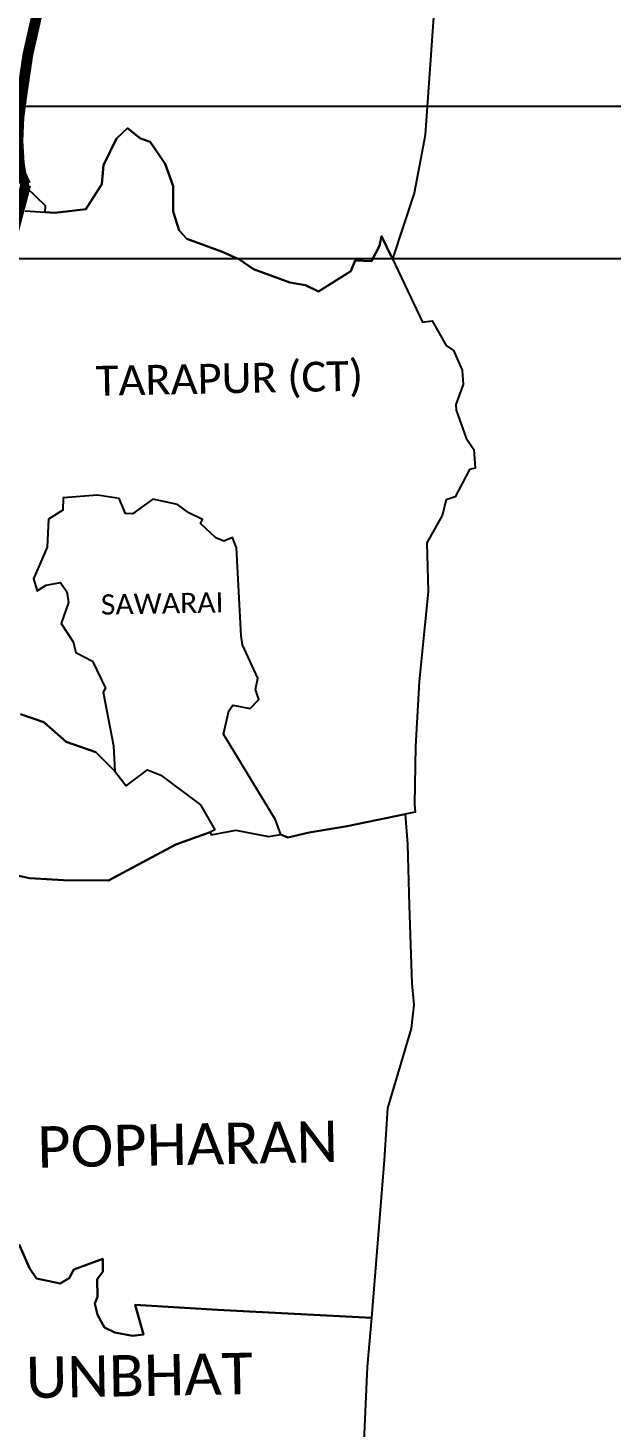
# Model space of a CAD drawing. Header units: metres. Extents: x 0 to 561379, y 0 to 4092696.
# Drawn here: x 257097 to 259800, y 2192617 to 2199097 of the extents above; entities that cross this region are included whole.
import ezdxf

# ---------------------------------------------------------------- set-up
doc = ezdxf.new("R2010")
doc.units = ezdxf.units.M
for name, color, linetype in [('COASTLINE', 5, 'Continuous'), ('NATURALLY PROTECTED', 3, 'Continuous'), ('UNPROTECTED DUE TO CREEK', 150, 'Continuous'), ('VILLAGE BOUNDRY', 32, 'Continuous'), ('VILLAGE NAME', 250, 'Continuous')]:
    doc.layers.add(name, color=color, linetype=linetype)
doc.styles.get("Standard").update_dxf_attribs({"font": 'arial.ttf'})
picture_1 = doc.add_image_def('image1.ecw', size_in_pixel=(303052, 973688))
picture_2 = doc.add_image_def('image2.ecw', size_in_pixel=(420817, 1374870.0))

msp = doc.modelspace()

# ---------------------------------------------------------------- linework, layer by layer
at = {"layer": 'COASTLINE', "const_width": 30, "flags": 128}
for points in [[(257129.2, 2199116.7), (257097, 2198975), (257071.5, 2198803)], [(257064.9, 2198419.8), (257087.4, 2198371.7), (257020.3, 2198118.8)]]:
    msp.add_lwpolyline(points, dxfattribs=at)
at = {"layer": 'NATURALLY PROTECTED', "const_width": 50, "flags": 128}
msp.add_lwpolyline([(257175.1, 2199323.5), (257151.5, 2199216.6), (257129.2, 2199116.7), (257097, 2198975), (257071.5, 2198803), (257055.3, 2198682.3), (257050.8, 2198572.5), (257056.9, 2198470.9), (257064.9, 2198419.8), (257087.4, 2198371.7)], dxfattribs=at)
at = {"layer": 'UNPROTECTED DUE TO CREEK', "const_width": 50, "flags": 128}
msp.add_lwpolyline([(257087.4, 2198371.7), (257026, 2198140.4)], dxfattribs=at)
at = {"layer": 'VILLAGE BOUNDRY'}
for points in [[(257090.5, 2199034.8, 0), (257194.4, 2199480.8, 0)], [(257090.5, 2199034.8, 0), (257194.4, 2199480.8, 0)], [(258977, 2199189.8, 0), (258935.4, 2198601.6, 0), (258930.6, 2198576.1, 0), (258884.7, 2198332.3, 0), (258783.6, 2198028.3, 0), (258733.6, 2198132.5, 0), (258723.2, 2198088.8, 0), (258686.3, 2198017.6, 0), (258610.9, 2198020.3, 0), (258590.4, 2197970.4, 0), (258441.3, 2197877, 0), (258381.7, 2197906.1, 0), (258309.2, 2197917.7, 0), (258141.3, 2197979.8, 0), (258076.5, 2198025.2, 0), (257992.7, 2198062, 0), (257831.7, 2198120.4, 0), (257796.9, 2198159.2, 0), (257769.5, 2198247.1, 0), (257768.7, 2198363.9, 0), (257732.5, 2198468, 0), (257662, 2198569.8, 0), (257617.5, 2198585.2, 0), (257557.8, 2198633.1, 0), (257507.5, 2198584.9, 0), (257447, 2198461.1, 0), (257439.3, 2198374.1, 0), (257365.7, 2198257.8, 0), (257221.8, 2198241.7, 0), (257176.7, 2198244.4, 0), (257178.2, 2198273.2, 0), (257090.4, 2198358, 0)], [(258977, 2199189.8, 0), (258935.4, 2198601.6, 0), (258930.6, 2198576.1, 0), (258884.7, 2198332.3, 0), (258783.6, 2198028.3, 0), (258733.6, 2198132.5, 0), (258723.2, 2198088.8, 0), (258686.3, 2198017.6, 0), (258610.9, 2198020.3, 0), (258590.4, 2197970.4, 0), (258441.3, 2197877, 0), (258381.7, 2197906.1, 0), (258309.2, 2197917.7, 0), (258141.3, 2197979.8, 0), (258076.5, 2198025.2, 0), (257992.7, 2198062, 0), (257831.7, 2198120.4, 0), (257796.9, 2198159.2, 0), (257769.5, 2198247.1, 0), (257768.7, 2198363.9, 0), (257732.5, 2198468, 0), (257662, 2198569.8, 0), (257617.5, 2198585.2, 0), (257557.8, 2198633.1, 0), (257507.5, 2198584.9, 0), (257447, 2198461.1, 0), (257439.3, 2198374.1, 0), (257365.7, 2198257.8, 0), (257221.8, 2198241.7, 0), (257176.7, 2198244.4, 0), (257178.2, 2198273.2, 0), (257090.4, 2198358, 0)], [(257084.5, 2198249.8, 0), (257176.7, 2198244.4, 0), (257221.8, 2198241.7, 0), (257365.7, 2198257.8, 0), (257439.3, 2198374.1, 0), (257447, 2198461.1, 0), (257507.5, 2198584.9, 0), (257557.8, 2198633.1, 0), (257617.5, 2198585.2, 0), (257662, 2198569.8, 0), (257732.5, 2198468, 0), (257768.7, 2198363.9, 0), (257769.5, 2198247.1, 0), (257796.9, 2198159.2, 0), (257831.7, 2198120.4, 0), (257992.7, 2198062, 0), (258076.5, 2198025.2, 0), (258141.3, 2197979.8, 0), (258309.2, 2197917.7, 0), (258381.7, 2197906.1, 0), (258441.3, 2197877, 0), (258590.4, 2197970.4, 0), (258610.9, 2198020.3, 0), (258686.3, 2198017.6, 0), (258723.2, 2198088.8, 0), (258733.6, 2198132.5, 0), (258783.6, 2198028.3, 0), (258922.6, 2197735.2, 0), (258967.5, 2197740.1, 0), (259031.8, 2197627.1, 0), (259065.5, 2197603.5, 0), (259106.7, 2197511.8, 0), (259110.9, 2197446.4, 0), (259077.4, 2197353.3, 0), (259078.9, 2197327.6, 0), (259124.9, 2197197.5, 0), (259160.2, 2197145.5, 0), (259166.7, 2197058.5, 0), (259139.9, 2197052.8, 0), (259074, 2196925.8, 0), (259031.8, 2196911.6, 0), (259013.5, 2196839.5, 0), (258943, 2196712.1, 0), (258949.2, 2196487, 0), (258906.7, 2196070.5, 0), (258890.5, 2195769.9, 0), (258886, 2195502.2, 0), (258888.1, 2195465.2, 0), (258842.7, 2195456.1, 0), (258573.9, 2195399.5, 0), (258398.5, 2195370.8, 0), (258299.5, 2195347.4, 0), (258266.7, 2195360.9, 0), (258242.1, 2195430, 0), (258001.9, 2195826.7, 0), (258026.5, 2195934.2, 0), (258045.1, 2195960.6, 0), (258125.4, 2195945.3, 0), (258166, 2195987, 0), (258149.9, 2196032.5, 0), (258161.4, 2196085.7, 0), (258090.3, 2196240.5, 0), (258084.1, 2196281.4, 0), (258062.6, 2196689.4, 0), (258044.3, 2196736.7, 0), (258002.8, 2196720.3, 0), (257966.5, 2196736.3, 0), (257895.1, 2196802.1, 0), (257905.2, 2196820.1, 0), (257841.1, 2196850.9, 0), (257789.3, 2196889.7, 0), (257675.6, 2196915.1, 0), (257581.5, 2196846.4, 0), (257548, 2196847.7, 0), (257519.3, 2196918.6, 0), (257419.3, 2196933.3, 0), (257259.5, 2196921.3, 0), (257258.7, 2196863.2, 0), (257192.2, 2196821.9, 0), (257185.7, 2196692.7, 0), (257123, 2196545.1, 0), (257139.2, 2196489.6, 0), (257182.1, 2196516.2, 0), (257247.2, 2196529.4, 0), (257277.6, 2196485.4, 0), (257284.2, 2196436.6, 0), (257250.3, 2196339.4, 0), (257305.6, 2196253.9, 0), (257318.9, 2196204.6, 0), (257395.7, 2196164.2, 0), (257456.6, 2196039.8, 0), (257445.8, 2196020.5, 0), (257493.1, 2195772, 0), (257499.7, 2195654.7, 0), (257411.6, 2195742.6, 0), (257274.3, 2195791.2, 0), (257170.6, 2195881.8, 0), (257063.2, 2195919.2, 0)], [(257084.5, 2198249.8, 0), (257176.7, 2198244.4, 0), (257221.8, 2198241.7, 0), (257365.7, 2198257.8, 0), (257439.3, 2198374.1, 0), (257447, 2198461.1, 0), (257507.5, 2198584.9, 0), (257557.8, 2198633.1, 0), (257617.5, 2198585.2, 0), (257662, 2198569.8, 0), (257732.5, 2198468, 0), (257768.7, 2198363.9, 0), (257769.5, 2198247.1, 0), (257796.9, 2198159.2, 0), (257831.7, 2198120.4, 0), (257992.7, 2198062, 0), (258076.5, 2198025.2, 0), (258141.3, 2197979.8, 0), (258309.2, 2197917.7, 0), (258381.7, 2197906.1, 0), (258441.3, 2197877, 0), (258590.4, 2197970.4, 0), (258610.9, 2198020.3, 0), (258686.3, 2198017.6, 0), (258723.2, 2198088.8, 0), (258733.6, 2198132.5, 0), (258783.6, 2198028.3, 0), (258922.6, 2197735.2, 0), (258967.5, 2197740.1, 0), (259031.8, 2197627.1, 0), (259065.5, 2197603.5, 0), (259106.7, 2197511.8, 0), (259110.9, 2197446.4, 0), (259077.4, 2197353.3, 0), (259078.9, 2197327.6, 0), (259124.9, 2197197.5, 0), (259160.2, 2197145.5, 0), (259166.7, 2197058.5, 0), (259139.9, 2197052.8, 0), (259074, 2196925.8, 0), (259031.8, 2196911.6, 0), (259013.5, 2196839.5, 0), (258943, 2196712.1, 0), (258949.2, 2196487, 0), (258906.7, 2196070.5, 0), (258890.5, 2195769.9, 0), (258886, 2195502.2, 0), (258888.1, 2195465.2, 0), (258842.7, 2195456.1, 0), (258573.9, 2195399.5, 0), (258398.5, 2195370.8, 0), (258299.5, 2195347.4, 0), (258266.7, 2195360.9, 0), (258242.1, 2195430, 0), (258001.9, 2195826.7, 0), (258026.5, 2195934.2, 0), (258045.1, 2195960.6, 0), (258125.4, 2195945.3, 0), (258166, 2195987, 0), (258149.9, 2196032.5, 0), (258161.4, 2196085.7, 0), (258090.3, 2196240.5, 0), (258084.1, 2196281.4, 0), (258062.6, 2196689.4, 0), (258044.3, 2196736.7, 0), (258002.8, 2196720.3, 0), (257966.5, 2196736.3, 0), (257895.1, 2196802.1, 0), (257905.2, 2196820.1, 0), (257841.1, 2196850.9, 0), (257789.3, 2196889.7, 0), (257675.6, 2196915.1, 0), (257581.5, 2196846.4, 0), (257548, 2196847.7, 0), (257519.3, 2196918.6, 0), (257419.3, 2196933.3, 0), (257259.5, 2196921.3, 0), (257258.7, 2196863.2, 0), (257192.2, 2196821.9, 0), (257185.7, 2196692.7, 0), (257123, 2196545.1, 0), (257139.2, 2196489.6, 0), (257182.1, 2196516.2, 0), (257247.2, 2196529.4, 0), (257277.6, 2196485.4, 0), (257284.2, 2196436.6, 0), (257250.3, 2196339.4, 0), (257305.6, 2196253.9, 0), (257318.9, 2196204.6, 0), (257395.7, 2196164.2, 0), (257456.6, 2196039.8, 0), (257445.8, 2196020.5, 0), (257493.1, 2195772, 0), (257499.7, 2195654.7, 0), (257411.6, 2195742.6, 0), (257274.3, 2195791.2, 0), (257170.6, 2195881.8, 0), (257063.2, 2195919.2, 0)], [(257063.2, 2195919.2, 0), (257170.6, 2195881.8, 0), (257274.3, 2195791.2, 0), (257411.6, 2195742.6, 0), (257499.7, 2195654.7, 0), (257552.2, 2195586.5, 0), (257650.1, 2195660.8, 0), (257712, 2195636.3, 0), (257895.2, 2195498.8, 0), (257962.3, 2195383.5, 0), (257940.7, 2195372, 0), (257781.6, 2195315.1, 0), (257470, 2195148.3, 0), (257261.8, 2195149.9, 0), (257104, 2195160, 0), (256990.4, 2195183.9, 0)], [(257063.2, 2195919.2, 0), (257170.6, 2195881.8, 0), (257274.3, 2195791.2, 0), (257411.6, 2195742.6, 0), (257499.7, 2195654.7, 0), (257552.2, 2195586.5, 0), (257650.1, 2195660.8, 0), (257712, 2195636.3, 0), (257895.2, 2195498.8, 0), (257962.3, 2195383.5, 0), (257940.7, 2195372, 0), (257781.6, 2195315.1, 0), (257470, 2195148.3, 0), (257261.8, 2195149.9, 0), (257104, 2195160, 0), (256990.4, 2195183.9, 0)], [(256990.4, 2195183.9, 0), (257104, 2195160, 0), (257261.8, 2195149.9, 0), (257470, 2195148.3, 0), (257781.6, 2195315.1, 0), (257940.7, 2195372, 0), (257945.2, 2195360.5, 0), (258059.1, 2195382.4, 0), (258209.6, 2195352, 0), (258266.7, 2195360.9, 0), (258299.5, 2195347.4, 0), (258398.5, 2195370.8, 0), (258573.9, 2195399.5, 0), (258842.7, 2195456.1, 0), (258853.6, 2195316.3, 0), (258860.4, 2195032.9, 0), (258873.5, 2194670.8, 0), (258883.4, 2194572.7, 0), (258869.9, 2194463.8, 0), (258760.1, 2194093.5, 0), (258746, 2193852.8, 0), (258686.3, 2193122.7, 0), (257974.3, 2193160, 0), (257593.2, 2193183.7, 0), (257631.8, 2193045.2, 0), (257581.2, 2193039.2, 0), (257499.9, 2193055, 0), (257451.4, 2193078.8, 0), (257419.2, 2193137.3, 0), (257407.2, 2193188.7, 0), (257418.9, 2193220.1, 0), (257417.8, 2193302.6, 0), (257443.6, 2193336.7, 0), (257443.1, 2193395.6, 0), (257308.7, 2193347.1, 0), (257287.4, 2193306.3, 0), (257245.6, 2193281.9, 0), (257136.2, 2193305.1, 0), (257103.7, 2193352.7, 0), (257055.9, 2193462.5, 0)], [(256990.4, 2195183.9, 0), (257104, 2195160, 0), (257261.8, 2195149.9, 0), (257470, 2195148.3, 0), (257781.6, 2195315.1, 0), (257940.7, 2195372, 0), (257945.2, 2195360.5, 0), (258059.1, 2195382.4, 0), (258209.6, 2195352, 0), (258266.7, 2195360.9, 0), (258299.5, 2195347.4, 0), (258398.5, 2195370.8, 0), (258573.9, 2195399.5, 0), (258842.7, 2195456.1, 0), (258853.6, 2195316.3, 0), (258860.4, 2195032.9, 0), (258873.5, 2194670.8, 0), (258883.4, 2194572.7, 0), (258869.9, 2194463.8, 0), (258760.1, 2194093.5, 0), (258746, 2193852.8, 0), (258686.3, 2193122.7, 0), (257974.3, 2193160, 0), (257593.2, 2193183.7, 0), (257631.8, 2193045.2, 0), (257581.2, 2193039.2, 0), (257499.9, 2193055, 0), (257451.4, 2193078.8, 0), (257419.2, 2193137.3, 0), (257407.2, 2193188.7, 0), (257418.9, 2193220.1, 0), (257417.8, 2193302.6, 0), (257443.6, 2193336.7, 0), (257443.1, 2193395.6, 0), (257308.7, 2193347.1, 0), (257287.4, 2193306.3, 0), (257245.6, 2193281.9, 0), (257136.2, 2193305.1, 0), (257103.7, 2193352.7, 0), (257055.9, 2193462.5, 0)], [(257055.9, 2193462.5, 0), (257103.7, 2193352.7, 0), (257136.2, 2193305.1, 0), (257245.6, 2193281.9, 0), (257287.4, 2193306.3, 0), (257308.7, 2193347.1, 0), (257443.1, 2193395.6, 0), (257443.6, 2193336.7, 0), (257417.8, 2193302.6, 0), (257418.9, 2193220.1, 0), (257407.2, 2193188.7, 0), (257419.2, 2193137.3, 0), (257451.4, 2193078.8, 0), (257499.9, 2193055, 0), (257581.2, 2193039.2, 0), (257631.8, 2193045.2, 0), (257593.2, 2193183.7, 0), (257974.3, 2193160, 0), (258686.3, 2193122.7, 0), (258667, 2192896, 0), (258648.7, 2192482, 0)], [(257055.9, 2193462.5, 0), (257103.7, 2193352.7, 0), (257136.2, 2193305.1, 0), (257245.6, 2193281.9, 0), (257287.4, 2193306.3, 0), (257308.7, 2193347.1, 0), (257443.1, 2193395.6, 0), (257443.6, 2193336.7, 0), (257417.8, 2193302.6, 0), (257418.9, 2193220.1, 0), (257407.2, 2193188.7, 0), (257419.2, 2193137.3, 0), (257451.4, 2193078.8, 0), (257499.9, 2193055, 0), (257581.2, 2193039.2, 0), (257631.8, 2193045.2, 0), (257593.2, 2193183.7, 0), (257974.3, 2193160, 0), (258686.3, 2193122.7, 0), (258667, 2192896, 0), (258648.7, 2192482, 0)]]:
    msp.add_polyline3d(points, dxfattribs=at)

# ---------------------------------------------------------------- texts
at = {"layer": 'VILLAGE NAME', "attachment_point": 1, "rotation": 1.10283}
for s, width, gutter_width, insert, char_height in [('{\\fCalibri|b0|i0|c0|p34;TARAPUR (CT)}', 1451.037, 691.2, (257409.2, 2197531.7), 138.249), ('{\\fCalibri|b0|i0|c0|p34;TARAPUR (CT)}', 1451.037, 691.2, (257409.2, 2197531.7), 138.249), ('{\\fCalibri|b0|i0|c0|p34;SAWARAI}', 627.348, 469.3, (257433.6, 2196473.3), 93.851), ('{\\fCalibri|b0|i0|c0|p34;SAWARAI}', 627.348, 469.3, (257433.6, 2196473.3), 93.851), ('{\\fCalibri|b0|i0|c0|p34;POPHARAN}', 1279.793, 957.3, (257138.3, 2194009.5), 191.456), ('{\\fCalibri|b0|i0|c0|p34;POPHARAN}', 1279.793, 957.3, (257138.3, 2194009.5), 191.456), ('{\\fCalibri|b0|i0|c0|p34;UNBHAT}', 1279.793, 957.3, (257085.9, 2192941.8), 191.456), ('{\\fCalibri|b0|i0|c0|p34;UNBHAT}', 1279.793, 957.3, (257085.9, 2192941.8), 191.456)]:
    msp.add_mtext_dynamic_manual_height_columns(s, width=width, gutter_width=gutter_width, heights=[0], dxfattribs=dict(at, insert=insert, char_height=char_height))

# ---------------------------------------------------------------- pictures from other files: only their frames are drawn
image = msp.add_image(picture_1, insert=(255301.2, 2198027.3), size_in_units=(9091.6, 29210.6))
image.dxf.flags = 7
image = msp.add_image(picture_2, insert=(253930.9, 2157489.4), size_in_units=(12624.5, 41246.1))
image.dxf.flags = 7

doc.saveas('drawing.dxf')
